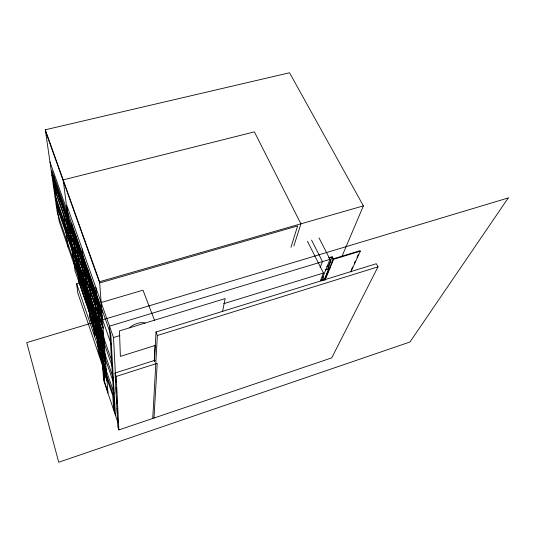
<?xml version="1.0" encoding="UTF-8"?>
<svg xmlns="http://www.w3.org/2000/svg" width="535" height="535" viewBox="0 0 535 535"><rect width="100%" height="100%" fill="white"/><g stroke="black" fill="none" stroke-linecap="round" stroke-linejoin="round"><path stroke-width="0.8" d="M154.234 361.125L155.043 345.289M154.475 361.754L156.019 331.981L376.332 263.715L378.024 266.831L331.72 357.882L118.87 429.919L117.861 426.917L115.045 373.042L155.197 360.229M152.736 418.457L157.364 335.498L156.019 331.981M153.98 418.042L157.23 363.305L116.222 376.446L118.87 429.919M222.567 311.464L225.181 298.577L119.459 330.904L120.382 356.397L155.377 345.396M290.953 247.264L297.641 225.944L99.67 282.962L45.522 131.256M293.855 245.993L300.924 223.831L254.379 131.877L63.204 179.887L72.793 255.991L104.559 347.91M320.09 267.727L322.471 261.602L311.551 240.095M320.378 280.761L323.468 273.024L307.431 241.238M321.294 280.995L330.015 259.314L319.014 237.894M331.031 260.732L328.992 265.755L326.778 266.437M327.808 265.587L329.272 268.456L324.885 279.19L320.993 280.4M329.553 268.048L333.058 259.462L331.947 257.308L328.463 265.922L329.553 268.048L330.082 267.888M325.006 279.21L329.948 267.119M324.939 280.447L333.593 259.294L332.228 256.653L328.477 257.79M341.751 256.894L363.385 205.868L289.542 72.76L45.308 129.784L57.426 213.458L104.766 350.606M351.261 269.981L352.612 267.012M354.304 263.307L355.32 261.08M357.005 257.375L358.356 254.413M350.833 271.934L360.309 251.189L360.048 250.701L333.338 258.806M157.364 335.498L378.024 266.831M321.107 280.119L324.999 278.909M115.366 373.343L113.527 337.552L119.907 335.585M223.684 303.693L323.468 273.024M328.63 268.202L330.222 267.714M325.293 269.673L329.272 268.456M325.173 269.968L329.152 268.744L327.688 265.875M333.058 259.462L360.309 251.189M329.48 258.051L332.482 257.141M330.015 259.314L109.501 326.169L114.671 412.96M101.142 302.516L142.985 290.191L154.622 320.565M107.963 393.118L99.577 281.731L363.385 205.868M113.674 410.011L112.791 395.746L77.802 293.026L76.652 283.817L79.809 282.915M327.28 265.748L328.744 268.617L324.37 279.35L322.953 276.528M45.308 129.784L99.577 281.731M113.527 337.552L66.835 205.44L75 270.616L112.731 380.392M49.962 161.931L110.825 334.656L115.473 415.327M101.75 310.608L72.439 227.342L78.986 282.005L105.375 358.771M72.539 228.151L101.804 311.33M101.918 312.768L51.902 170.518L52.517 174.811L102.178 316.312M51.841 174.885L111.414 344.848M54.811 183.612L102.419 319.455M102.446 319.796L53.119 179.038L59.198 221.343L113.34 378.265M55.165 186.106L102.573 321.522M53.166 184.02L102.954 326.611M69.878 232.879L103.054 327.942M54.603 189.33L103.081 328.276M55.687 196.907L103.549 334.495M65.002 224.158L103.596 335.137M55.018 196.806L103.743 337.057M100.206 327.119L103.77 337.378M71.944 246.234L111.534 360.236M56.804 204.664L104.031 340.849M71.804 248.16L104.051 341.156M115.045 373.042L116.222 376.446M56.128 204.504L112.745 367.96M76.92 264.765L104.238 343.637M104.586 348.211L95.972 323.3L98.092 346.54M101.182 339.076L104.653 349.114M104.673 349.415L77.515 270.763L76.298 260.652M101.891 347.75L105.288 357.627M105.442 359.627L89.74 313.925L84.236 260.839M105.756 363.847L89.813 317.355L83.54 257.215M105.783 364.121L90.442 319.395L87.8 293.809M98.019 345.697L106.191 369.598M76.652 283.817L114.229 393.74M106.552 374.393L99.67 354.223L93.571 285.69M113.654 395.82L98.353 350.96L95.029 314.647M103.422 366.442L106.672 375.965M103.349 369.217L106.96 379.83M102.64 367.919L107.04 380.853M107.856 391.687L104.352 381.341L101.643 348.566M53.674 175.56L56.322 194.265M59.739 197.669L60.074 200.123M63.926 216.053L68.059 247.056M65.718 212.422L68.54 234.337M71.717 223.663L77.067 268.135M75.602 234.684L81.501 285.857M80.424 248.374L86.476 304M82.196 248.909L88.67 310.387M88.054 270.028L94.501 336.027M95.865 287.583L103.703 380.525L117.887 422.463L117.673 418.303M97.972 299.861L104.74 382.485M115.58 377.509L115.834 382.505M116.088 387.5L116.349 392.496M116.603 397.485L116.904 403.316M117.158 408.312L117.419 413.308M129.57 327.835A9.342 3.805 -20.7 0 1 137.288 323.434A9.342 3.805 -20.7 0 1 144.958 323.127M508.25 197.95L409.957 342.005L58.73 462.24L26.75 342.594L508.25 197.95M325.146 278.862L321.535 279.986L321.776 280.46L325.394 279.344L325.146 278.862"/></g></svg>
